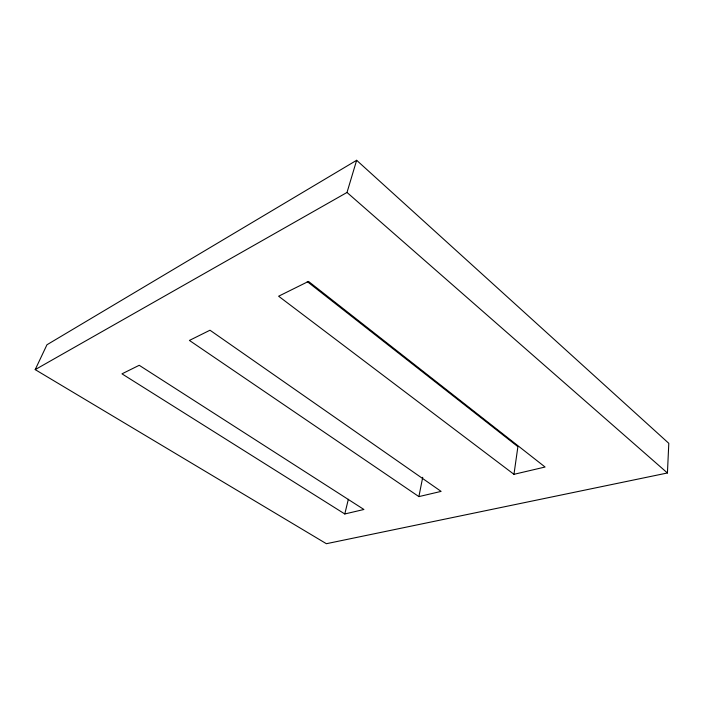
<?xml version="1.0" encoding="UTF-8"?>
<svg xmlns="http://www.w3.org/2000/svg" width="704" height="704" viewBox="0 0 704 704"><rect width="100%" height="100%" fill="white"/><g stroke="black" fill="none" stroke-linecap="round" stroke-linejoin="round"><path stroke-width="1.06" d="M667.436 472.982L668.8 443.326L356.646 160.292L46.957 344.766L35.2 369.618L326.383 543.708L667.436 472.982L347.01 192.456L356.646 160.292M513.964 474.32L278.617 296.217L308.484 281.415L545.081 467.025L513.964 474.32L517.898 446.662L307.226 281.574M418.889 496.602L441.118 491.392L209.994 330.22L189.411 340.428L418.889 496.602L422.717 477.312M344.793 513.973L363.924 509.485L139.216 365.297L121.977 373.842L344.793 513.973L348.348 499.268M35.2 369.618L347.01 192.456"/></g></svg>
